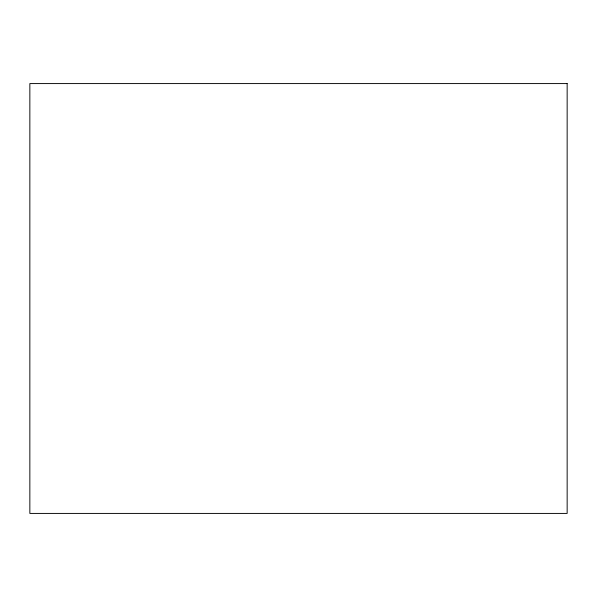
<?xml version="1.0" encoding="UTF-8"?>
<svg xmlns="http://www.w3.org/2000/svg" width="597" height="597" viewBox="0 0 597 597"><rect width="100%" height="100%" fill="white"/><g stroke="black" fill="none" stroke-linecap="round" stroke-linejoin="round"><path stroke-width="0.9" d="M567.15 83.58L29.85 83.58L29.85 513.42L567.15 513.42L567.15 83.58"/></g></svg>
